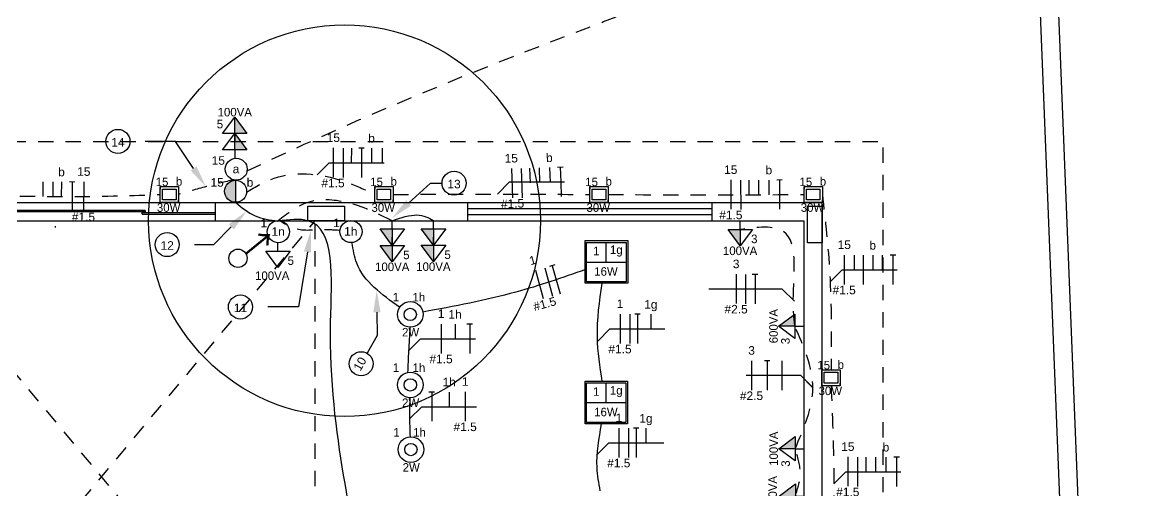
# Model space of a CAD drawing. Header units: metres. Extents: x 134.3 to 218.4, y -41.5 to 17.9.
# Drawn here: x 146.23 to 155.28, y -11.93 to -8.09 of the extents above; entities that cross this region are included whole.
import ezdxf
from ezdxf import colors
from ezdxf.entities.mleader import LeaderData, LeaderLine
from ezdxf.enums import TextEntityAlignment as Align
from ezdxf.math import Vec2, Vec3

# ---------------------------------------------------------------- set-up
doc = ezdxf.new("R2010")
doc.units = ezdxf.units.M
doc.header["$MEASUREMENT"] = 0
doc.linetypes.add('HIDDEN', pattern=[9.525, 6.35, -3.175])
doc.linetypes.add('HIDDEN2', pattern=[0.1875, 0.125, -0.0625])
for name, color, linetype in [('A-ALVENARIA', 252, 'Continuous'), ('A-esquadrias', 253, 'Continuous'), ('A-projeção', 253, 'HIDDEN'), ('A-TEXTO', 7, 'Continuous'), ('DIAGRAMA UNIFILAR', 6, 'Continuous'), ('ELETRICA', 2, 'Continuous'), ('ELETRODUTO', 4, 'Continuous')]:
    doc.layers.add(name, color=color, linetype=linetype)
doc.styles.add('T1', font='arial.ttf')

# ---------------------------------------------------------------- blocks, each defined once
blk = doc.blocks.new('P12X30V')
at = {"layer": 'A-ALVENARIA'}
for p, q in [((-0.06, 0.15), (0.06, 0.15)), ((-0.06, -0.15), (-0.06, 0.15)), ((0.06, 0.15), (0.06, -0.15)), ((0.06, -0.15), (-0.06, -0.15))]:
    blk.add_line(p, q, dxfattribs=at)
blk = doc.blocks.new('REFLETOR HOLOFOTE')
at = {"layer": 'ELETRICA'}
for p, q in [((-0.075, 0.13), (0.075, 0.13)), ((-0.075, 0), (-0.075, 0.13)), ((-0.075, 0.13), (-0.075, 0.11)), ((-0.055, 0.11), (0.055, 0.11)), ((-0.055, 0.02), (-0.055, 0.11)), ((0.055, 0.11), (0.055, 0.02)), ((0.075, 0.13), (0.075, 0)), ((0.075, 0.13), (0.075, 0.11)), ((-0.075, 0), (-0.075, 0.02)), ((0.075, 0), (-0.075, 0)), ((0.055, 0.02), (-0.055, 0.02)), ((0.075, 0), (0.075, 0.02))]:
    blk.add_line(p, q, dxfattribs=at)
blk.add_attdef('RETORNO', text='', height=0.07).set_placement((0.106, 0.1372), align=Align.RIGHT)
blk.add_attdef('CIRCUITO', (-0.1121, 0.1334), '', height=0.07)
blk.add_attdef('POTENCIA', text='', height=0.07).set_placement((-0.0059, -0.0771), align=Align.CENTER)
blk = doc.blocks.new('MINOTAURO PE')
at = {"layer": 'ELETRICA'}
for p, q in [((-0.1712, -0.1734), (-0.1712, 0.1764)), ((-0.1712, 0.1764), (0.176, 0.1764)), ((-0.1622, -0.1621), (-0.1622, 0.1621)), ((-0.1622, 0.1621), (0.1622, 0.1621)), ((0, 0), (0, 0.1621)), ((0.1622, 0.1621), (0.1622, 0.0015)), ((0.176, 0.1764), (0.176, -0.1734)), ((-0.1622, 0), (0.1622, 0)), ((0.1622, 0.0015), (0.1622, -0.1621)), ((0.176, -0.1734), (-0.1712, -0.1734)), ((0.1622, -0.1621), (-0.1622, -0.1621))]:
    blk.add_line(p, q, dxfattribs=at)
for p in [(-0.0814, 0.0559), (-0.002, -0.1116)]:
    blk.add_attdef('POTENCIA', text='', height=0.07).set_placement(p, align=Align.CENTER)
blk.add_attdef('RETORNO', text='', height=0.07).set_placement((0.0827, 0.0909), align=Align.MIDDLE)
blk = doc.blocks.new('TOMADA MEDIA')
at = {"layer": 'ELETRICA'}
blk.add_hatch(color=3, dxfattribs=at).paths.add_polyline_path([(0.0997, 0.0677), (0.0003, 0.2016), (0, 0.2012), (0, 0.0677)])
at = {"layer": 'ELETRICA', "color": 3}
for p, q in [((-0.0997, 0.0677), (0.0003, 0.2016)), ((0, 0.0677), (0, 0.2019)), ((0.0003, 0.2016), (0.0997, 0.0677)), ((0.0997, 0.0677), (-0.0997, 0.0677)), ((0, 0.0677), (0, 0))]:
    blk.add_line(p, q, dxfattribs=at)
at = {"color": 3}
blk.add_attdef('POTENCIA', text='', height=0.07, dxfattribs=at).set_placement((0.0009, 0.2077), align=Align.CENTER)
blk.add_attdef('CIRCUITO', text='', height=0.07, dxfattribs=at).set_placement((-0.0947, 0.11), align=Align.RIGHT)
blk = doc.blocks.new('PENDENTE VEGAS')
at = {"layer": 'ELETRICA'}
for radius in [0.1048, 0.0505]:
    blk.add_circle((0, 0), radius, dxfattribs=at)
blk.add_attdef('RETORNO', text='', height=0.07).set_placement((0.1223, 0.106), align=Align.RIGHT)
blk.add_attdef('CIRCUITO', (-0.1438, 0.1066), '', height=0.07)
blk.add_attdef('POTENCIA', text='', height=0.07).set_placement((0.0027, -0.1809), align=Align.CENTER)
blk = doc.blocks.new('INTERRUPTOR SIMPLES UMA SEÇÃO')
at = {"layer": 'ELETRICA', "color": 3}
blk.add_circle((0.058, -0.0001), 0.0904, dxfattribs=at)
at = {"layer": 'ELETRICA', "color": 3, "style": 'T1'}
blk.add_attdef('CIRCUITO', text='', height=0.07, dxfattribs=at).set_placement((-0.0341, 0.0363), align=Align.RIGHT)
blk.add_attdef('RETORNO', text='', height=0.07, dxfattribs=at).set_placement((0.0562, -0.0334), align=Align.CENTER)
blk = doc.blocks.new('TOMADA BAIXA')
at = {"layer": 'ELETRICA', "color": 3}
for p, q in [((-0.0997, 0.0677), (0.0003, 0.2016)), ((0.0003, 0.2016), (0.0997, 0.0677)), ((0.0997, 0.0677), (-0.0997, 0.0677)), ((0, 0.0677), (0, 0))]:
    blk.add_line(p, q, dxfattribs=at)
at = {"color": 3}
blk.add_attdef('POTENCIA', text='', height=0.07, dxfattribs=at).set_placement((0.0471, 0.2345), align=Align.CENTER)
blk.add_attdef('CIRCUITO', text='', height=0.07, dxfattribs=at).set_placement((-0.0844, 0.1113), align=Align.RIGHT)
blk = doc.blocks.new('INTERRUPTOR INTERMEDIARIO')
at = {"layer": 'ELETRICA'}
h = blk.add_hatch(color=3, dxfattribs=at)
h.dxf.hatch_style = 1
h.paths.add_polyline_path([(0.0049, 0.1478, 0.414214), (-0.0851, 0.0578, 0.414214), (0.0049, -0.0322)])
at = {"layer": 'ELETRICA', "color": 3}
blk.add_line((0.0049, 0.1478), (0.0049, -0.0322), dxfattribs=at)
blk.add_circle((0.0049, 0.0578), 0.09, dxfattribs=at)
at = {"layer": 'ELETRICA', "color": 3, "style": 'T1'}
blk.add_attdef('CIRCUITO', text='', height=0.07, dxfattribs=at).set_placement((-0.092, 0.0956), align=Align.RIGHT)
blk.add_attdef('RETORNO', (0.0958, 0.0952), '', height=0.07, dxfattribs=at)
blk = doc.blocks.new('APOIO UNIFILAR')
at = {"layer": 'DIAGRAMA UNIFILAR'}
for p, q in [((0, 0), (0.099, 0.099)), ((0.099, 0.099), (0.549, 0.099))]:
    blk.add_line(p, q, dxfattribs=at)
blk = doc.blocks.new('FASE CIRCUITO')
blk.add_line((-0.0007, 0.1217), (-0.0007, -0.1183))
at = {"style": 'T1'}
blk.add_attdef('SEÇÃO', text='', height=0.07, dxfattribs=at).set_placement((-0.001, -0.2), align=Align.CENTER)
at = {"layer": 'DIAGRAMA UNIFILAR', "style": 'T1'}
blk.add_attdef('CIRCUITO', text='', height=0.07, dxfattribs=at).set_placement((-0.0004, 0.1712), align=Align.CENTER)
blk = doc.blocks.new('CONDUTOR FASE')
at = {"layer": 'DIAGRAMA UNIFILAR'}
blk.add_line((0, 0.12), (0, -0.12), dxfattribs=at)
blk = doc.blocks.new('CONDUTOR TERRA')
at = {"layer": 'DIAGRAMA UNIFILAR'}
for p, q in [((0.0225, 0.12), (-0.0225, 0.12)), ((0, 0.12), (0, 0)), ((0, 0), (0, -0.12))]:
    blk.add_line(p, q, dxfattribs=at)
blk = doc.blocks.new('RETORNO LAMPADA')
at = {"layer": 'DIAGRAMA UNIFILAR'}
blk.add_line((0, 0.12), (0, 0), dxfattribs=at)
at = {"layer": 'DIAGRAMA UNIFILAR', "style": 'T1'}
blk.add_attdef('RETORNO', text='', height=0.07, dxfattribs=at).set_placement((0.0001, 0.1665), align=Align.CENTER)
blk = doc.blocks.new('APOIO PEQUENO UNIFILAR')
at = {"layer": 'DIAGRAMA UNIFILAR'}
for p, q in [((0, 0), (0.099, 0.099)), ((0.099, 0.099), (0.349, 0.099))]:
    blk.add_line(p, q, dxfattribs=at)
blk = doc.blocks.new('RETORNO PARALELO INTERMEDIARIO')
at = {"layer": 'DIAGRAMA UNIFILAR'}
blk.add_line((0, 0.12), (0, 0), dxfattribs=at)
blk = doc.blocks.new('detalhe')
at = {"layer": 'DIAGRAMA UNIFILAR'}
blk.add_circle((0.0986, 0), 0.0986, dxfattribs=at)
at = {"layer": 'DIAGRAMA UNIFILAR', "style": 'T1'}
blk.add_attdef('NUMERO', text='', height=0.07, dxfattribs=at).set_placement((0.0986, -0.0422), align=Align.CENTER)
blk = doc.blocks.new('ELETRODUTO QUE SOBE')
at = {"layer": 'ELETRICA'}
blk.add_circle((-0.2477, -0.1813), 0.075, dxfattribs=at)
at = {"layer": 'ELETRICA', "insert": (-0.2481, -0.0729, 0.284), "char_height": 0.2, "attachment_point": 1, "rotation": 39.18627}
blk.add_mtext_dynamic_manual_height_columns('{\\fSimSun|b0|i0|c134|p2;→}', width=0.105566, gutter_width=0.35, heights=[0], dxfattribs=at)
blk = doc.blocks.new('APOIO ESTENDIDO')
at = {"layer": 'DIAGRAMA UNIFILAR'}
for p, q in [((-0.0214, 0.0214), (0.0776, 0.1204)), ((0.0776, 0.1204), (0.6776, 0.1204))]:
    blk.add_line(p, q, dxfattribs=at)
blk = doc.blocks.new('TOMADA ALTA')
at = {"layer": 'ELETRICA'}
h = blk.add_hatch(color=3, dxfattribs=at)
h.paths.add_polyline_path([(0.0125, 0.0677), (0.0997, 0.0677), (0.0125, 0.1851)])
h.paths.add_polyline_path([(-0.0125, 0.0677), (0.0125, 0.0677), (0.0125, 0.1851), (0.0014, 0.2, -0.005851), (-0.0009, 0.2), (-0.0125, 0.1845)])
h.paths.add_polyline_path([(-0.0997, 0.0677), (-0.0125, 0.0677), (-0.0125, 0.1845)])
at = {"layer": 'ELETRICA', "color": 3}
for p, q in [((-0.0997, 0.0677), (0.0003, 0.2016)), ((0.0003, 0.2016), (0.0997, 0.0677)), ((0.0997, 0.0677), (-0.0997, 0.0677)), ((0, 0.0677), (0, 0))]:
    blk.add_line(p, q, dxfattribs=at)
at = {"color": 3}
blk.add_attdef('POTENCIA', text='', height=0.07, dxfattribs=at).set_placement((0.0243, 0.2191), align=Align.CENTER)
blk.add_attdef('CIRCUITO', text='', height=0.07, dxfattribs=at).set_placement((-0.0661, 0.1296), align=Align.RIGHT)

msp = doc.modelspace()

# ---------------------------------------------------------------- linework, layer by layer
at = {"layer": 'A-ALVENARIA'}
for p, q in [((155.2792, -22.015, 0.284), (154.2857, 2.9612, 0.284)), ((147.8152, -9.565, 0.284), (149.8824, -9.565, 0.284)), ((147.8152, -9.715, 0.568), (147.8152, -9.565, 0.568)), ((149.8824, -9.715, 0.284), (149.8824, -9.565, 0.284)), ((151.8824, -9.565, 0.284), (152.7824, -9.565, 0.284)), ((151.8826, -9.715, 0.284), (151.8826, -9.565, 0.284)), ((152.7824, -9.565, 0.284), (152.7824, -14.29, 0.284)), ((147.8152, -9.715, 0.284), (149.8824, -9.715, 0.284)), ((151.8824, -9.715, 0.284), (152.6324, -9.715, 0.284)), ((152.6324, -9.715, 0.284), (152.6324, -13.915, 0.284))]:
    msp.add_line(p, q, dxfattribs=at)
at = {"layer": 'A-ALVENARIA', "elevation": 0.284}
msp.add_lwpolyline([(154.9103, -16.515), (154.1415, 2.8111), (139.9159, 2.8066), (138.9166, -20.565)], dxfattribs=at)
at = {"layer": 'A-esquadrias'}
for p, q in [((145.4152, -9.565, 0.284), (147.8152, -9.565, 0.284)), ((149.8824, -9.565, 0.284), (151.8824, -9.565, 0.284)), ((147.2392, -9.6305, 0.284), (145.9912, -9.6305, 0.284)), ((147.2392, -9.6425, 0.284), (145.9912, -9.6425, 0.284)), ((147.2152, -9.6605, 0.284), (147.2152, -9.6485, 0.284)), ((147.2152, -9.6485, 0.284), (147.8152, -9.6485, 0.284)), ((147.2152, -9.6605, 0.284), (147.8152, -9.6605, 0.284)), ((147.2392, -9.6305, 0.284), (147.2392, -9.6425, 0.284)), ((149.8824, -9.615, 0.284), (151.8824, -9.615, 0.284)), ((149.8824, -9.665, 0.284), (151.8824, -9.665, 0.284)), ((145.4152, -9.715, 0.284), (147.8152, -9.715, 0.284)), ((146.5021, -9.7593, 0.284), (146.502, -9.7713, 0.284)), ((149.8824, -9.715, 0.284), (151.8824, -9.715, 0.284))]:
    msp.add_line(p, q, dxfattribs=at)
at = {"layer": 'A-projeção', "linetype": 'HIDDEN2'}
for p, q in [((153.2824, -22.515, 0.284), (153.2824, -9.065, 0.284)), ((145.1324, -13.915, 0.284), (148.6324, -9.715, 0.284)), ((145.1324, -9.715, 0.284), (148.6324, -13.915, 0.284)), ((148.6324, -13.915, 0.284), (148.6324, -9.715, 0.284))]:
    msp.add_line(p, q, dxfattribs=at)
at = {"layer": 'A-projeção', "linetype": 'HIDDEN2', "elevation": 0.284}
msp.add_lwpolyline([(153.2824, -22.515), (148.1324, -22.515), (148.1324, -19.515), (145.6324, -19.515), (145.6324, -21.215), (140.5526, -21.215), (140.5526, -13.415), (140.7386, -13.415), (140.7386, -9.065), (153.2824, -9.065)], dxfattribs=at)
at = {"layer": 'A-TEXTO'}
msp.add_circle((148.873, -9.715, 0.284), 1.6045, dxfattribs=at)
at = {"layer": 'ELETRICA'}
for p, q in [((150.8442, -9.8776, 0.284), (151.1914, -9.8776, 0.284)), ((151.1914, -9.8776, 0.284), (151.1914, -10.2275, 0.284)), ((151.1914, -10.2275, 0.284), (150.8442, -10.2275, 0.284)), ((150.8438, -11.0292, 0.284), (151.1911, -11.0292, 0.284)), ((151.1911, -11.0292, 0.284), (151.1911, -11.379, 0.284)), ((151.1911, -11.379, 0.284), (150.8438, -11.379, 0.284))]:
    msp.add_line(p, q, dxfattribs=at)
at = {"layer": 'ELETRODUTO', "linetype": 'HIDDEN2'}
msp.add_open_spline([(148.0746, -9.307, 0.284), (150.611, -8.0937, 0.284), (153.1322, -7.518, 0.284), (153.3517, -6.7465, 0.284), (153.2925, -6.1412, 0.284)], degree=3, knots=[0, 0, 0, 0, 5.57151, 7.269061, 7.269061, 7.269061, 7.269061], dxfattribs=at)
for points in [[(148.0703, -9.4801, 0.284), (148.297, -9.3659, 0.284), (148.9034, -9.4042, 0.284), (149.1203, -9.5, 0.284)], [(147.9629, -9.3801, 0.284), (147.7564, -9.4307, 0.284), (147.5133, -9.5, 0.284)], [(149.2703, -9.5, 0.284), (150.162, -9.4963, 0.284), (150.8816, -9.5, 0.284)], [(145.7635, -9.5, 0.284), (146.6773, -9.5169, 0.284), (147.3633, -9.5, 0.284)], [(149.2639, -9.715, 0.284), (148.8876, -9.565, 0.284), (148.573, -9.565, 0.284), (148.3271, -9.7175, 0.284)], [(151.0311, -9.5, 0.284), (151.9537, -9.5032, 0.284), (152.6353, -9.5, 0.284)], [(152.7853, -9.5, 0.284), (152.8457, -10.145, 0.284), (152.8565, -10.9367, 0.284)], [(148.8344, -9.7949, 0.284), (148.6802, -9.7894, 0.284), (148.4851, -9.7852, 0.284), (148.3421, -9.7158, 0.284)], [(152.5603, -10.5797, 0.284), (152.5475, -10.4117, 0.284), (152.4673, -9.8032, 0.284), (152.1126, -9.7863, 0.284)], [(152.5614, -11.584, 0.284), (152.7069, -11.0829, 0.284), (152.5603, -10.5797, 0.284)], [(152.8565, -11.0667, 0.284), (152.8789, -11.7904, 0.284), (152.8578, -12.6676, 0.284)], [(152.5646, -11.9715, 0.284), (152.6043, -11.7747, 0.284), (152.5614, -11.584, 0.284)]]:
    msp.add_spline(points, degree=3, dxfattribs=at)
at = {"layer": 'ELETRODUTO'}
for points in [[(147.9806, -9.5638, 0.284), (148.1412, -9.6754, 0.284), (148.3271, -9.7175, 0.284)], [(149.2639, -9.715, 0.284), (149.4657, -9.6676), (149.6011, -9.7137, 0.284)], [(148.6904, -14.6025), (148.8992, -13.915, 0.284), (148.9986, -12.8867, 0.284), (148.7587, -10.5448, 0.284), (148.573, -9.715, 0.284), (148.3271, -9.7175, 0.284)], [(149.323, -10.4237, 0.284), (148.973, -10.0629, 0.2695), (148.9332, -9.8944, 0.284)], [(150.8466, -10.1159, 0.284), (150.2766, -10.2998, 0.284), (149.5142, -10.4631, 0.284)], [(150.9836, -11.0302, 0.284), (150.9432, -10.6683, 0.284), (150.982, -10.2287, 0.284)], [(149.4087, -10.5882, 0.284), (149.397, -10.7822, 0.284), (149.3892, -10.9578, 0.284)], [(149.4068, -11.1665, 0.284), (149.405, -11.3095, 0.284), (149.4088, -11.4873, 0.284)], [(150.9663, -11.9278, 0.284), (150.9405, -11.7373, 0.284), (150.9779, -11.3799, 0.284)]]:
    msp.add_spline(points, degree=3, dxfattribs=at)

# ---------------------------------------------------------------- block references
at = {"layer": 'A-ALVENARIA', "rotation": 269.9999999999999}
msp.add_blockref('P12X30V', (148.723, -9.655, 0.284), dxfattribs=at)
at = {"layer": 'A-ALVENARIA'}
msp.add_blockref('P12X30V', (152.723, -9.745, 0.284), dxfattribs=at)
at = {"layer": 'A-TEXTO'}
msp.add_blockref('ELETRODUTO QUE SOBE', (148.2478, -9.8415, 0.284), dxfattribs=at)
at = {"layer": 'A-TEXTO', "xscale": -1}
msp.add_blockref('APOIO ESTENDIDO', (152.5347, -10.3952, 0.284), dxfattribs=at)
at = {"layer": 'DIAGRAMA UNIFILAR'}
for name, p, values in [('detalhe', (146.9184, -9.065, 0.284), {'NUMERO': '14'}), ('detalhe', (149.671, -9.4073, 0.284), {'NUMERO': '13'}), ('detalhe', (147.3218, -9.9107), {'NUMERO': '12'}), ('FASE CIRCUITO', (152.9649, -10.118, 0.284), {'CIRCUITO': '15', 'SEÇÃO': '#1.5'}), ('RETORNO LAMPADA', (153.1976, -10.118, 0.284), {'RETORNO': 'b'}), ('FASE CIRCUITO', (152.0799, -10.2748, 0.284), {'CIRCUITO': '3', 'SEÇÃO': '#2.5'}), ('detalhe', (147.9217, -10.4217), {'NUMERO': '11'}), ('FASE CIRCUITO', (151.1293, -10.6018, 0.284), {'CIRCUITO': '1', 'SEÇÃO': '#1.5'}), ('RETORNO LAMPADA', (151.3806, -10.6018, 0.284), {'RETORNO': '1g'}), ('FASE CIRCUITO', (149.6642, -10.6832, 0.284), {'CIRCUITO': '1', 'SEÇÃO': '#1.5'}), ('RETORNO LAMPADA', (149.7777, -10.6832, 0.284), {'RETORNO': '1h'}), ('FASE CIRCUITO', (152.2061, -10.9839, 0.568), {'CIRCUITO': '3', 'SEÇÃO': '#2.5'}), ('RETORNO LAMPADA', (149.7293, -11.2386, 0.284), {'RETORNO': '1h'}), ('FASE CIRCUITO', (149.8614, -11.2386, 0.284), {'CIRCUITO': '1', 'SEÇÃO': '#1.5'}), ('FASE CIRCUITO', (151.1193, -11.5359, 0.284), {'CIRCUITO': '1', 'SEÇÃO': '#1.5'}), ('RETORNO LAMPADA', (151.3405, -11.5359, 0.284), {'RETORNO': '1g'}), ('FASE CIRCUITO', (152.9945, -11.7722, 0.284), {'CIRCUITO': '15', 'SEÇÃO': '#1.5'}), ('RETORNO LAMPADA', (153.306, -11.7722, 0.284), {'RETORNO': 'b'})]:
    msp.add_blockref(name, p, dxfattribs=at).add_auto_attribs(values)
for name, p, rotation, values in [('FASE CIRCUITO', (148.7804, -9.2406, 0.284), 359.7428982593639, {'CIRCUITO': '15', 'SEÇÃO': '#1.5'}), ('RETORNO LAMPADA', (149.0926, -9.2406, 0.284), 359.7428982593639, {'RETORNO': 'b'}), ('FASE CIRCUITO', (150.2443, -9.4093, 0.284), 1.72713009642181, {'CIRCUITO': '15', 'SEÇÃO': '#1.5'}), ('RETORNO LAMPADA', (150.5556, -9.4, 0.284), 1.72713009642181, {'RETORNO': 'b'}), ('RETORNO LAMPADA', (146.5534, -9.5169, 0.284), 359.6043484064596, {'RETORNO': 'b'}), ('FASE CIRCUITO', (146.7368, -9.5182, 0.284), 359.6043484064596, {'CIRCUITO': '15', 'SEÇÃO': '#1.5'}), ('FASE CIRCUITO', (152.0363, -9.5027, 0.284), 0.20164005188468, {'CIRCUITO': '15', 'SEÇÃO': '#1.5'}), ('RETORNO LAMPADA', (152.3478, -9.5016, 0.284), 0.20164005188468, {'RETORNO': 'b'}), ('FASE CIRCUITO', (150.4685, -10.2371, 0.284), 15.52283101805898, {'CIRCUITO': '1', 'SEÇÃO': '#1.5'})]:
    msp.add_blockref(name, p, dxfattribs=dict(at, rotation=rotation)).add_auto_attribs(values)
for name, p, rotation in [('CONDUTOR FASE', (148.8608, -9.2406, 0.284), 359.7428982593639), ('RETORNO PARALELO INTERMEDIARIO', (148.9283, -9.2406, 0.284), 359.7428982593639), ('CONDUTOR TERRA', (149.0114, -9.2406, 0.284), 359.7428982593639), ('RETORNO PARALELO INTERMEDIARIO', (149.1799, -9.2406, 0.284), 359.7428982593639), ('CONDUTOR FASE', (150.3239, -9.4069, 0.284), 1.72713009642181), ('RETORNO PARALELO INTERMEDIARIO', (150.3914, -9.4049, 0.284), 1.72713009642181), ('RETORNO PARALELO INTERMEDIARIO', (150.4696, -9.4025, 0.284), 1.72713009642181), ('CONDUTOR TERRA', (150.6429, -9.3973, 0.284), 1.72713009642181), ('RETORNO PARALELO INTERMEDIARIO', (146.4025, -9.5159, 0.284), 359.6043484064596), ('RETORNO PARALELO INTERMEDIARIO', (146.4842, -9.5164, 0.284), 359.6043484064596), ('CONDUTOR TERRA', (146.6422, -9.5175, 0.284), 359.6043484064596), ('CONDUTOR FASE', (152.116, -9.5024, 0.284), 0.20164005188468), ('RETORNO PARALELO INTERMEDIARIO', (152.1836, -9.5022, 0.284), 0.20164005188468), ('RETORNO PARALELO INTERMEDIARIO', (152.2618, -9.5019, 0.284), 0.20164005188468), ('CONDUTOR TERRA', (152.4351, -9.5013, 0.284), 0.20164005188468), ('CONDUTOR FASE', (150.5441, -10.2161, 0.284), 15.52283101805898), ('CONDUTOR TERRA', (150.605, -10.1992, 0.284), 15.52283101805898)]:
    msp.add_blockref(name, p, dxfattribs=dict(at, rotation=rotation))
for name, p in [('APOIO UNIFILAR', (148.649, -9.3396, 0.284)), ('APOIO UNIFILAR', (150.1239, -9.4963, 0.284)), ('RETORNO PARALELO INTERMEDIARIO', (153.0446, -10.118, 0.284)), ('CONDUTOR FASE', (153.1189, -10.118, 0.284)), ('RETORNO PARALELO INTERMEDIARIO', (153.2763, -10.118, 0.284)), ('CONDUTOR TERRA', (153.3637, -10.118, 0.284)), ('APOIO UNIFILAR', (152.8495, -10.217, 0.284)), ('CONDUTOR FASE', (152.1561, -10.2748, 0.284)), ('CONDUTOR TERRA', (152.2338, -10.2748, 0.284)), ('CONDUTOR FASE', (151.2077, -10.6018, 0.284)), ('CONDUTOR TERRA', (151.271, -10.6018, 0.284)), ('CONDUTOR TERRA', (149.8974, -10.6832, 0.284)), ('APOIO UNIFILAR', (150.947, -10.7008, 0.284)), ('APOIO UNIFILAR', (149.397, -10.7822, 0.284)), ('CONDUTOR TERRA', (152.3339, -10.9839, 0.568)), ('CONDUTOR FASE', (152.4547, -10.9839, 0.568)), ('CONDUTOR TERRA', (149.5864, -11.2386, 0.284)), ('APOIO UNIFILAR', (149.4053, -11.3376, 0.284)), ('CONDUTOR FASE', (151.1978, -11.5359, 0.284)), ('CONDUTOR TERRA', (151.2611, -11.5359, 0.284)), ('APOIO UNIFILAR', (150.9371, -11.6349, 0.284)), ('CONDUTOR FASE', (153.0742, -11.7722, 0.284)), ('RETORNO PARALELO INTERMEDIARIO', (153.1417, -11.7722, 0.284)), ('RETORNO PARALELO INTERMEDIARIO', (153.22, -11.7722, 0.284)), ('CONDUTOR TERRA', (153.3933, -11.7722, 0.284)), ('APOIO UNIFILAR', (152.8791, -11.8712, 0.284))]:
    msp.add_blockref(name, p, dxfattribs=at)
ref = msp.add_blockref('detalhe', (149.0573, -10.8007, 0.27), dxfattribs=dict(at, rotation=240.4573670096817))
ref.add_attrib('NUMERO', '10', dxfattribs={"height": 0.07, "rotation": 420.45737, "style": 'T1'}).set_placement((149.0291, -10.905, 0.27), align=Align.CENTER)
at = {"layer": 'DIAGRAMA UNIFILAR', "xscale": -1}
msp.add_blockref('APOIO PEQUENO UNIFILAR', (152.7069, -11.0829, 0.284), dxfattribs=at)
at = {"layer": 'ELETRICA'}
for name, p, values in [('TOMADA MEDIA', (147.9731, -9.0681, 0.284), {'POTENCIA': '100VA', 'CIRCUITO': '5'}), ('INTERRUPTOR SIMPLES UMA SEÇÃO', (147.9274, -9.2924, 0.284), {'RETORNO': 'a', 'CIRCUITO': '15'}), ('REFLETOR HOLOFOTE', (147.4383, -9.565, 0.284), {'CIRCUITO': '15', 'RETORNO': 'b', 'POTENCIA': '30W'}), ('INTERRUPTOR INTERMEDIARIO', (147.9757, -9.5315, 0.284), {'CIRCUITO': '15', 'RETORNO': 'b'}), ('REFLETOR HOLOFOTE', (149.1953, -9.565, 0.284), {'CIRCUITO': '15', 'RETORNO': 'b', 'POTENCIA': '30W'}), ('REFLETOR HOLOFOTE', (150.9561, -9.565, 0.284), {'CIRCUITO': '15', 'RETORNO': 'b', 'POTENCIA': '30W'}), ('REFLETOR HOLOFOTE', (152.7103, -9.565, 0.284), {'CIRCUITO': '15', 'RETORNO': 'b', 'POTENCIA': '30W'}), ('INTERRUPTOR SIMPLES UMA SEÇÃO', (148.2727, -9.8053, 0.284), {'RETORNO': '1n', 'CIRCUITO': '1'}), ('INTERRUPTOR SIMPLES UMA SEÇÃO', (148.8676, -9.8037, 0.284), {'RETORNO': '1h', 'CIRCUITO': '1'}), ('PENDENTE VEGAS', (149.4111, -10.4826, 0.284), {'CIRCUITO': '1', 'RETORNO': '1h', 'POTENCIA': '2W'}), ('REFLETOR HOLOFOTE', (152.8565, -11.0667, 0.284), {'CIRCUITO': '15', 'RETORNO': 'b', 'POTENCIA': '30W'}), ('PENDENTE VEGAS', (149.4114, -11.0603, 0.284), {'CIRCUITO': '1', 'RETORNO': '1h', 'POTENCIA': '2W'}), ('PENDENTE VEGAS', (149.4162, -11.5903, 0.284), {'CIRCUITO': '1', 'RETORNO': '1h', 'POTENCIA': '2W'})]:
    msp.add_blockref(name, p, dxfattribs=at).add_auto_attribs(values)
msp.add_blockref('TOMADA MEDIA', (147.9731, -9.203, 0.284), dxfattribs=at)
at = {"layer": 'ELETRICA', "rotation": 180}
for p in [(149.2639, -9.715, 0.284), (149.6011, -9.7137, 0.284)]:
    msp.add_blockref('TOMADA MEDIA', p, dxfattribs=at)
at = {"layer": 'ELETRICA'}
ref = msp.add_blockref('TOMADA MEDIA', (152.1126, -9.7186, 0.284), dxfattribs=dict(at, rotation=180))
ref.add_attrib('POTENCIA', '100VA', dxfattribs={"layer": '0', "color": 3, "height": 0.07, "rotation": 360}).set_placement((152.1118, -9.9963, 0.284), align=Align.CENTER)
ref.add_attrib('CIRCUITO', '3', dxfattribs={"layer": '0', "color": 3, "height": 0.07, "rotation": 360}).set_placement((152.254, -9.8986, 0.284), align=Align.RIGHT)
ref = msp.add_blockref('TOMADA MEDIA', (149.2639, -9.8499, 0.284), dxfattribs=dict(at, rotation=180))
ref.add_attrib('POTENCIA', '100VA', dxfattribs={"layer": '0', "color": 3, "height": 0.07, "rotation": 360}).set_placement((149.263, -10.1276, 0.284), align=Align.CENTER)
ref.add_attrib('CIRCUITO', '5', dxfattribs={"layer": '0', "color": 3, "height": 0.07, "rotation": 360}).set_placement((149.4052, -10.0299, 0.284), align=Align.RIGHT)
ref = msp.add_blockref('TOMADA MEDIA', (149.6011, -9.8485, 0.284), dxfattribs=dict(at, rotation=180))
ref.add_attrib('POTENCIA', '100VA', dxfattribs={"layer": '0', "color": 3, "height": 0.07, "rotation": 360}).set_placement((149.6002, -10.1262, 0.284), align=Align.CENTER)
ref.add_attrib('CIRCUITO', '5', dxfattribs={"layer": '0', "color": 3, "height": 0.07, "rotation": 360}).set_placement((149.7425, -10.0285, 0.284), align=Align.RIGHT)
ref = msp.add_blockref('TOMADA BAIXA', (148.3276, -9.8958, 0.284), dxfattribs=dict(at, rotation=180))
ref.add_attrib('POTENCIA', '100VA', dxfattribs={"layer": '0', "color": 3, "height": 0.07, "rotation": 360}).set_placement((148.2805, -10.2002, 0.284), align=Align.CENTER)
ref.add_attrib('CIRCUITO', '5', dxfattribs={"layer": '0', "color": 3, "height": 0.07, "rotation": 360}).set_placement((148.4587, -10.0771, 0.284), align=Align.RIGHT)
ref = msp.add_blockref('MINOTAURO PE', (151.0154, -10.0541, 0.284), dxfattribs=at)
ref.add_attrib('POTENCIA', '1', dxfattribs={"layer": '0', "height": 0.07}).set_placement((150.934, -9.9981, 0.284), align=Align.CENTER)
ref.add_attrib('RETORNO', '1g', dxfattribs={"layer": '0', "height": 0.07}).set_placement((151.0981, -9.9632, 0.284), align=Align.MIDDLE)
ref.add_attrib('POTENCIA', '16W', dxfattribs={"layer": '0', "height": 0.07}).set_placement((151.0134, -10.1656, 0.284), align=Align.CENTER)
for name, p, rotation, values in [('TOMADA MEDIA', (152.628, -10.5797, 0.284), 90, {'POTENCIA': '600VA', 'CIRCUITO': '3'}), ('TOMADA MEDIA', (152.6292, -11.584, 0.284), 90, {'POTENCIA': '100VA', 'CIRCUITO': '3'}), ('TOMADA ALTA', (152.6324, -11.9716, 0.284), 89.92467901225409, {'POTENCIA': '600VA', 'CIRCUITO': '3'})]:
    msp.add_blockref(name, p, dxfattribs=dict(at, rotation=rotation)).add_auto_attribs(values)
ref = msp.add_blockref('MINOTAURO PE', (151.015, -11.2056, 0.284), dxfattribs=at)
ref.add_attrib('POTENCIA', '1', dxfattribs={"layer": '0', "height": 0.07}).set_placement((150.9337, -11.1497, 0.284), align=Align.CENTER)
ref.add_attrib('RETORNO', '1g', dxfattribs={"layer": '0', "height": 0.07}).set_placement((151.0977, -11.1147, 0.284), align=Align.MIDDLE)
ref.add_attrib('POTENCIA', '16W', dxfattribs={"layer": '0', "height": 0.07}).set_placement((151.0131, -11.3172, 0.284), align=Align.CENTER)
at = {"layer": 'ELETRODUTO', "color": 7, "true_color": 0xffffff, "xscale": -1}
msp.add_blockref('APOIO UNIFILAR', (152.7093, -11.0829, 0.568), dxfattribs=at)

# ---------------------------------------------------------------- leaders
at = {"layer": 'DIAGRAMA UNIFILAR'}
ml = msp.add_multileader_mtext('Standard', dxfattribs=at)
ml.set_content(' ', color=256)
ml.set_leader_properties()
ml.build(insert=Vec2(0, 0))
ml.multileader.update_dxf_attribs({"text_right_attachment_type": 6, "dogleg_length": 0.36, "arrow_head_size": 0.18})
ctx = ml.context
ctx.base_point, ctx.char_height, ctx.arrow_head_size, ctx.landing_gap_size, ctx.plane_origin = Vec3(147.0257, -8.975, 0.284), 0.18, 0.18, 0.09, Vec3(147.737, -9.4359, 0.284)
ctx.right_attachment, ctx.text_align_type = 6, 2
notes = []
notes.append((ctx, [(0, (1, 1, 0), (147.4875, -9.065, 0.284), (-1, 0), 0.1018, [(0, [(147.737, -9.4359, 0.284)], 0, [])])]))
ctx.mtext.insert, ctx.mtext.alignment, ctx.mtext.flow_direction = Vec3(147.2957, -8.885, 0.284), 3, 5
ml = msp.add_multileader_mtext('Standard', dxfattribs=at)
ml.set_content(' ', color=256)
ml.set_leader_properties()
ml.build(insert=Vec2(0, 0))
ml.multileader.update_dxf_attribs({"text_right_attachment_type": 6, "dogleg_length": 0.36, "arrow_head_size": 0.18})
ctx = ml.context
ctx.base_point, ctx.char_height, ctx.arrow_head_size, ctx.landing_gap_size, ctx.plane_origin = Vec3(149.671, -9.4073, 0.284), 0.18, 0.18, 0.09, Vec3(149.2639, -9.6914, 0.284)
ctx.right_attachment = 6
notes.append((ctx, [(0, (1, 1, 0), (149.5757, -9.4073, 0.284), (1, 0), 0.0953, [(0, [(149.2639, -9.6914, 0.284)], 0, [])])]))
ctx.mtext.insert, ctx.mtext.flow_direction = Vec3(149.761, -9.3173, 0.284), 5
ml = msp.add_multileader_mtext('Standard', dxfattribs=at)
ml.set_content(' ', color=256)
ml.set_leader_properties()
ml.build(insert=Vec2(0, 0))
ml.multileader.update_dxf_attribs({"text_right_attachment_type": 6, "dogleg_length": 0.36, "arrow_head_size": 0.18})
ctx = ml.context
ctx.base_point, ctx.char_height, ctx.arrow_head_size, ctx.landing_gap_size, ctx.plane_origin = Vec3(147.4291, -9.8215, 0.284), 0.18, 0.18, 0.09, Vec3(148.0716, -9.6358, 0.284)
ctx.right_attachment, ctx.text_align_type = 6, 2
notes.append((ctx, [(0, (1, 1, 0), (147.8008, -9.9115, 0.284), (-1, 0), 0.0117, [(0, [(148.0716, -9.6358, 0.284)], 0, [])])]))
ctx.mtext.insert, ctx.mtext.alignment, ctx.mtext.flow_direction = Vec3(147.6991, -9.7315, 0.284), 3, 5
ml = msp.add_multileader_mtext('Standard', dxfattribs=at)
ml.set_content(' ', color=256)
ml.set_leader_properties()
ml.build(insert=Vec2(0, 0))
ml.multileader.update_dxf_attribs({"text_right_attachment_type": 6, "dogleg_length": 0.36, "arrow_head_size": 0.18})
ctx = ml.context
ctx.base_point, ctx.char_height, ctx.arrow_head_size, ctx.landing_gap_size, ctx.plane_origin = Vec3(148.0307, -10.3308, 0.284), 0.18, 0.18, 0.09, Vec3(148.5983, -9.7933, 0.284)
ctx.right_attachment, ctx.text_align_type = 6, 2
notes.append((ctx, [(0, (1, 1, 0), (148.4965, -10.4208, 0.284), (-1, 0), 0.1058, [(0, [(148.5983, -9.7933, 0.284)], 0, [])])]))
ctx.mtext.insert, ctx.mtext.alignment, ctx.mtext.flow_direction = Vec3(148.3007, -10.2408, 0.284), 3, 5
ml = msp.add_multileader_mtext('Standard', dxfattribs=at)
ml.set_content(' ', color=256)
ml.set_leader_properties()
ml.build(insert=Vec2(0, 0))
ml.multileader.update_dxf_attribs({"text_right_attachment_type": 6, "dogleg_length": 0.36, "arrow_head_size": 0.18})
ctx = ml.context
ctx.base_point, ctx.char_height, ctx.arrow_head_size, ctx.landing_gap_size, ctx.plane_origin, ctx.plane_x_axis, ctx.plane_y_axis = Vec3(149.0573, -10.8007, 0.27), 0.18, 0.18, 0.09, Vec3(149.1365, -10.2847, 0.27), Vec3(-0.493071, -0.869989), Vec3(0.869989, -0.493071)
ctx.right_attachment = 6
notes.append((ctx, [(0, (1, 1, 0), (149.1399, -10.6549, 0.27), (-0.493071, -0.869989), 0.1676, [(0, [(149.1365, -10.2847, 0.27)], 0, [])])]))
ctx.mtext.insert, ctx.mtext.text_direction, ctx.mtext.rotation, ctx.mtext.flow_direction = Vec3(149.0912, -10.9234, 0.27), Vec3(-0.493071, -0.869989), 4.196773, 5
for ctx, leaders in notes:
    for number, flags, end, landing, length, lines in leaders:
        leader = LeaderData()
        leader.index, (leader.has_last_leader_line, leader.has_dogleg_vector, leader.attachment_direction) = number, flags
        leader.last_leader_point, leader.dogleg_vector, leader.dogleg_length = Vec3(end), Vec3(landing), length
        for number, points, colour, breaks in lines:
            line = LeaderLine()
            line.index, line.vertices, line.color, line.breaks = number, Vec3.list(points), colors.encode_raw_color(colour), breaks
            leader.lines.append(line)
        ctx.leaders.append(leader)

doc.saveas('drawing.dxf')
